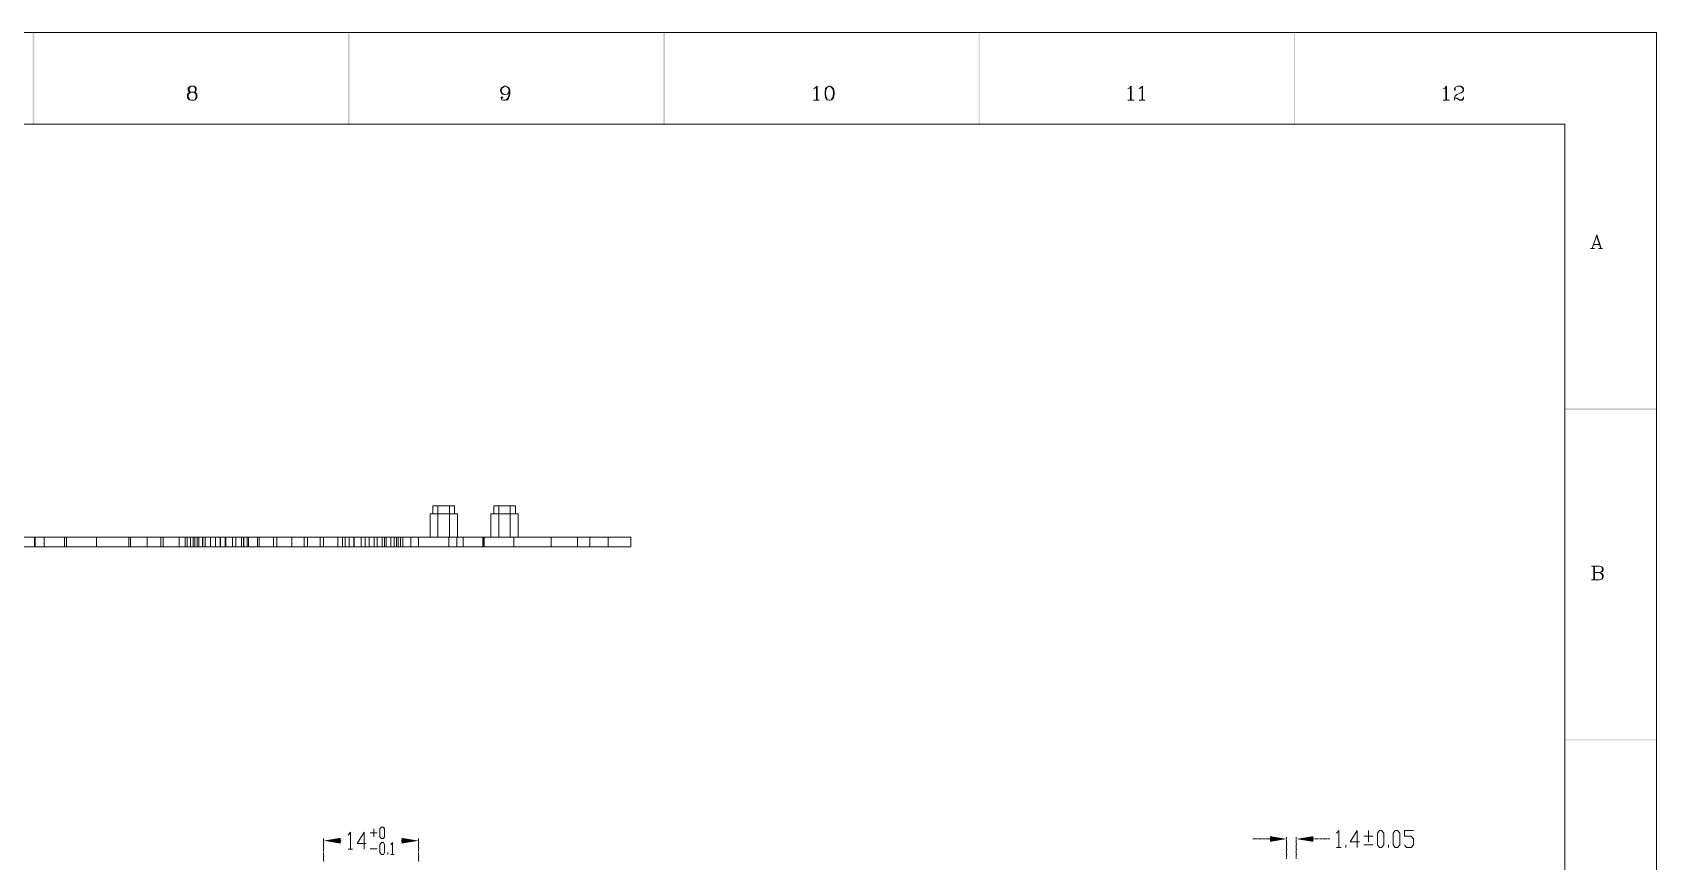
# Model space of a CAD drawing. Header units: millimetres. Extents: x 3 to 291, y 3 to 207.
# Drawn here: x 170.6 to 291.4, y 145.2 to 206.8 of the extents above; entities that cross this region are included whole.
import ezdxf

# ---------------------------------------------------------------- set-up
doc = ezdxf.new("R2010")
doc.units = ezdxf.units.MM

msp = doc.modelspace()

# ---------------------------------------------------------------- hatches: boundary and pattern name
h = msp.add_hatch(color=7)
h.dxf.hatch_style = 2
h.paths.add_polyline_path([(170.645455, 206.825215), (170.772808, 200.009548), (170.772808, 206.825215)])
h = msp.add_hatch(color=7)
h.dxf.hatch_style = 2
h.paths.add_polyline_path([(170.645455, 200.009442), (170.772808, 200.009442), (170.645455, 206.825109)])
h = msp.add_hatch(color=7)
h.dxf.hatch_style = 2
h.paths.add_polyline_path([(194.098545, 206.825215), (194.225192, 200.009548), (194.225192, 206.825215)])
h = msp.add_hatch(color=7)
h.dxf.hatch_style = 2
h.paths.add_polyline_path([(194.098545, 200.009442), (194.225192, 200.009442), (194.098545, 206.825109)])
h = msp.add_hatch(color=7)
h.dxf.hatch_style = 2
h.paths.add_polyline_path([(217.551, 206.825215), (217.678, 200.009548), (217.678, 206.825215)])
h = msp.add_hatch(color=7)
h.dxf.hatch_style = 2
h.paths.add_polyline_path([(217.551, 200.009442), (217.678, 200.009442), (217.551, 206.825109)])
h = msp.add_hatch(color=7)
h.dxf.hatch_style = 2
h.paths.add_polyline_path([(241.003773, 206.825215), (241.088439, 200.009548), (241.088439, 206.825215)])
h = msp.add_hatch(color=7)
h.dxf.hatch_style = 2
h.paths.add_polyline_path([(241.003773, 200.009442), (241.088439, 200.009442), (241.003773, 206.825109)])
h = msp.add_hatch(color=7)
h.dxf.hatch_style = 2
h.paths.add_polyline_path([(264.456227, 206.825215), (264.540894, 200.009548), (264.540894, 206.825215)])
h = msp.add_hatch(color=7)
h.dxf.hatch_style = 2
h.paths.add_polyline_path([(264.456227, 200.009442), (264.540894, 200.009442), (264.456227, 206.825109)])
h = msp.add_hatch(color=7)
h.dxf.hatch_style = 2
h.paths.add_polyline_path([(284.607, 178.885215), (284.607, 178.758215), (291.422667, 178.885215)])
h = msp.add_hatch(color=7)
h.dxf.hatch_style = 2
h.paths.add_polyline_path([(284.607, 178.758215), (291.422667, 178.758215), (291.422667, 178.885215)])
h = msp.add_hatch(color=7)
h.dxf.hatch_style = 2
h.paths.add_polyline_path([(284.607, 154.289443), (284.607, 154.205129), (291.422667, 154.289443)])
h = msp.add_hatch(color=7)
h.dxf.hatch_style = 2
h.paths.add_polyline_path([(284.607, 154.204987), (291.422667, 154.204987), (291.422667, 154.289301)])
at = {"true_color": 0x00ffff}
h = msp.add_hatch(color=4, dxfattribs=at)
h.dxf.hatch_style = 2
h.paths.add_polyline_path([(192.278, 146.75418), (193.548, 146.542513), (193.548, 146.965846)])
h = msp.add_hatch(color=4, dxfattribs=at)
h.dxf.hatch_style = 2
h.paths.add_polyline_path([(199.347702, 146.75418), (198.077702, 146.965846), (198.077702, 146.542513)])
h = msp.add_hatch(color=4, dxfattribs=at)
h.dxf.hatch_style = 2
h.paths.add_polyline_path([(263.906035, 146.881144), (262.678369, 147.092811), (262.678369, 146.669478)])
h = msp.add_hatch(color=4, dxfattribs=at)
h.dxf.hatch_style = 2
h.paths.add_polyline_path([(264.625702, 146.881144), (265.895702, 146.669478), (265.895702, 147.092811)])

# ---------------------------------------------------------------- linework, layer by layer
at = {"color": 7, "lineweight": 0}
for points in [[(291.422702, 206.825109), (3.175035, 206.825109)], [(291.422702, 206.825109), (3.175035, 206.825109)], [(182.414369, 202.380074), (182.287369, 202.337741), (182.202702, 202.295407), (182.160369, 202.210741), (182.160369, 201.999074), (182.202702, 201.914407), (182.287369, 201.829741), (182.414369, 201.787407), (182.626035, 201.787407), (182.753035, 201.829741), (182.795369, 201.914407), (182.837702, 201.999074), (182.837702, 202.210741), (182.795369, 202.295407), (182.753035, 202.337741), (182.626035, 202.380074)], [(182.414369, 202.845846), (182.287369, 202.76118), (182.202702, 202.676513), (182.202702, 202.549513), (182.287369, 202.422513), (182.414369, 202.38018), (182.626035, 202.38018), (182.753035, 202.422513), (182.795369, 202.549513), (182.795369, 202.676513), (182.753035, 202.76118), (182.626035, 202.845846), (182.414369, 202.845846), (182.329702, 202.76118), (182.287369, 202.676513), (182.287369, 202.549513), (182.329702, 202.422513), (182.414369, 202.38018)], [(182.414369, 202.380074), (182.329702, 202.337741), (182.287369, 202.295407), (182.202702, 202.210741), (182.202702, 201.999074), (182.287369, 201.914407), (182.329702, 201.829741), (182.414369, 201.787407)], [(182.625894, 202.380074), (182.710561, 202.422407), (182.752894, 202.549407), (182.752894, 202.676407), (182.710561, 202.761074), (182.625894, 202.845741)], [(182.625894, 201.787513), (182.710561, 201.829846), (182.752894, 201.914513), (182.795228, 201.99918), (182.795228, 202.210846), (182.752894, 202.295513), (182.710561, 202.337846), (182.625894, 202.38018)], [(206.078737, 202.50718), (206.036404, 202.337846), (205.951737, 202.25318), (205.782404, 202.210846), (205.740071, 202.210846), (205.613071, 202.25318), (205.486071, 202.337846), (205.443737, 202.50718), (205.443737, 202.549513), (205.486071, 202.676513), (205.613071, 202.76118), (205.740071, 202.845846), (205.824737, 202.845846), (205.994071, 202.76118), (206.078737, 202.676513), (206.121071, 202.549513), (206.121071, 202.25318), (206.078737, 202.041513), (206.036404, 201.956846), (205.951737, 201.829846), (205.782404, 201.787513), (205.655404, 201.787513), (205.528051, 201.829846), (205.486071, 201.956846), (205.486071, 201.99918), (205.528051, 202.041513), (205.613071, 201.99918), (205.528051, 201.956846)], [(205.740071, 202.210741), (205.655404, 202.253074), (205.528051, 202.337741), (205.486071, 202.507074), (205.486071, 202.549407), (205.528051, 202.676407), (205.655404, 202.761074), (205.740071, 202.845741)], [(205.824808, 202.845846), (205.951455, 202.76118), (206.036474, 202.676513), (206.078808, 202.549513), (206.078808, 202.25318), (206.036474, 202.041513), (205.993788, 201.956846), (205.866788, 201.829846), (205.782474, 201.787513)], [(228.727, 201.787443), (229.150333, 201.787443)], [(228.727141, 202.634144), (228.811455, 202.676478), (228.981141, 202.845811), (228.981141, 201.787478)], [(228.938667, 202.761109), (228.938667, 201.787443)], [(229.869859, 202.845846), (229.700878, 202.76118), (229.615859, 202.63418), (229.573526, 202.38018), (229.573526, 202.25318), (229.615859, 201.99918), (229.700878, 201.829846), (229.869859, 201.787513), (229.954526, 201.787513), (230.081878, 201.829846), (230.208526, 201.99918), (230.250859, 202.25318), (230.250859, 202.38018), (230.208526, 202.63418), (230.081878, 202.76118), (229.954526, 202.845846), (229.869859, 202.845846), (229.743212, 202.76118), (229.700878, 202.718846), (229.658192, 202.63418), (229.615859, 202.38018), (229.615859, 202.25318), (229.658192, 201.99918), (229.700878, 201.914513), (229.743212, 201.829846), (229.869859, 201.787513)], [(229.954596, 201.787513), (230.039263, 201.829846), (230.081596, 201.914513), (230.166616, 201.99918), (230.208596, 202.25318), (230.208596, 202.38018), (230.166616, 202.63418), (230.081596, 202.718846), (230.039263, 202.76118), (229.954596, 202.845846)], [(252.094718, 201.787443), (252.560737, 201.787443)], [(252.094859, 202.634144), (252.221859, 202.676478), (252.349212, 202.845811), (252.349212, 201.787478)], [(252.306737, 202.761109), (252.306737, 201.787443)], [(252.941526, 201.787443), (253.365212, 201.787443)], [(252.941667, 202.634144), (253.026333, 202.676478), (253.195667, 202.845811), (253.195667, 201.787478)], [(253.153192, 202.761109), (253.153192, 201.787443)], [(275.547561, 201.787443), (276.01358, 201.787443)], [(275.547702, 202.634144), (275.674702, 202.676478), (275.801702, 202.845811), (275.801702, 201.787478)], [(275.759228, 202.761109), (275.759228, 201.787443)], [(276.39451, 201.914478), (276.43649, 201.956811), (276.56349, 201.956811), (276.775157, 201.829811), (276.944843, 201.829811), (277.02951, 201.914478), (277.071843, 201.956811)], [(276.436526, 202.634144), (276.478859, 202.591811), (276.436526, 202.549478), (276.394545, 202.591811), (276.394545, 202.634144), (276.436526, 202.718811), (276.478859, 202.761144), (276.648545, 202.845811), (276.859859, 202.845811), (276.987212, 202.761144), (277.029545, 202.718811), (277.071878, 202.634144), (277.071878, 202.549478), (277.029545, 202.422478), (276.902192, 202.337811), (276.648545, 202.253144), (276.563526, 202.210811), (276.436526, 202.083811), (276.394545, 201.956811), (276.394545, 201.787478)], [(276.563667, 201.956846), (276.775333, 201.787513), (276.987, 201.787513), (277.029333, 201.829846), (277.071667, 201.956846), (277.071667, 202.041513)], [(276.859929, 202.845846), (276.944596, 202.76118), (276.986929, 202.718846), (277.029263, 202.63418), (277.029263, 202.549513), (276.986929, 202.422513), (276.859929, 202.337846), (276.648263, 202.25318)], [(186.816859, 200.009513), (284.606859, 200.009513), (284.606859, 192.262513)], [(286.638824, 190.780776), (286.977843, 191.796776), (287.31651, 190.780776)], [(286.72349, 191.077109), (287.146824, 191.077109)], [(286.977843, 191.669776), (287.274176, 190.780776)], [(286.512176, 190.780776), (286.80851, 190.780776)], [(287.10449, 190.780776), (287.400824, 190.780776)], [(202.014702, 171.646144), (200.406035, 171.646144)], [(200.406176, 171.64618), (200.406176, 171.053513)], [(202.014526, 171.646215), (202.014526, 171.053548)], [(206.544369, 171.646144), (204.935702, 171.646144)], [(204.935772, 171.64618), (204.935772, 171.053513)], [(206.54451, 171.646215), (206.54451, 171.053548)], [(202.226369, 171.053478), (200.194369, 171.053478)], [(200.19451, 169.317846), (200.19451, 171.053513)], [(202.226404, 169.317846), (202.226404, 171.053513)], [(206.756035, 171.053478), (204.724035, 171.053478)], [(204.724106, 169.317846), (204.724106, 171.053513)], [(206.756176, 169.317882), (206.756176, 171.053548)], [(56.642035, 169.317811), (215.138035, 169.317811)], [(182.583526, 168.598144), (182.583526, 169.317811)], [(183.472702, 169.317846), (183.472702, 168.59818)], [(196.807631, 168.598144), (196.807631, 169.317811)], [(197.696808, 168.598144), (197.696808, 169.317811)], [(202.649737, 168.59818), (202.649737, 169.317846)], [(204.173596, 169.317846), (204.173596, 168.59818)], [(209.21151, 169.317882), (209.21151, 168.598215)], [(215.137929, 168.598144), (215.137929, 169.317811)], [(56.642035, 168.598144), (215.138035, 168.598144)], [(286.596808, 167.158776), (287.189474, 167.158776), (287.358455, 167.116442), (287.400788, 167.074109), (287.443122, 166.947109), (287.443122, 166.862442), (287.400788, 166.777776), (287.358455, 166.735442), (287.189474, 166.693109)], [(286.765965, 167.158776), (286.765965, 166.142776)], [(286.808298, 167.158776), (286.808298, 166.142776)], [(287.189369, 167.158776), (287.316369, 167.116442), (287.358349, 167.074109), (287.401035, 166.947109), (287.401035, 166.862442), (287.358349, 166.777776), (287.316369, 166.735442), (287.189369, 166.693109), (286.808369, 166.693109)], [(287.189369, 166.69318), (287.358349, 166.608513), (287.401035, 166.56618), (287.443369, 166.481513), (287.443369, 166.31218), (287.401035, 166.227513), (287.358349, 166.18518), (287.189369, 166.142846), (286.596702, 166.142846)], [(287.189369, 166.69318), (287.316369, 166.608513), (287.358349, 166.56618), (287.401035, 166.481513), (287.401035, 166.31218), (287.358349, 166.227513), (287.316369, 166.18518), (287.189369, 166.142846)]]:
    msp.add_lwpolyline(points, dxfattribs=at)
for points in [[(291.422702, 3.286619), (291.422702, 206.824933)], [(9.990667, 200.009478), (284.607, 200.009478), (284.607, 10.102144), (9.990667, 10.102144)]]:
    msp.add_lwpolyline(points, close=True, dxfattribs=at)
at = {"color": 8, "lineweight": 0, "true_color": 0x808080}
for points in [[(200.787071, 169.317846), (200.787071, 171.64618)], [(201.633384, 169.317846), (201.633384, 171.64618)], [(205.316667, 169.317846), (205.316667, 171.64618)], [(206.163333, 169.317846), (206.163333, 171.64618)], [(170.772772, 169.317846), (170.772772, 168.59818)], [(170.815106, 168.59818), (170.815106, 169.317846)], [(171.492439, 169.317846), (171.492439, 168.59818)], [(173.016439, 169.317846), (173.016439, 168.59818)], [(173.143086, 169.317846), (173.143086, 168.59818)], [(175.387106, 169.317846), (175.387106, 168.59818)], [(177.800106, 169.317846), (177.800106, 168.59818)], [(177.927106, 169.317846), (177.927106, 168.59818)], [(179.154772, 169.317846), (179.154772, 168.59818)], [(180.17042, 169.317846), (180.17042, 168.59818)], [(180.340106, 168.59818), (180.340106, 169.317846)], [(181.525086, 169.317846), (181.525086, 168.59818)], [(181.991106, 169.317846), (181.991106, 168.59818)], [(182.118106, 169.317846), (182.118106, 168.59818)], [(182.372106, 169.317846), (182.372106, 168.59818)], [(182.710631, 169.317846), (182.710631, 168.59818)], [(182.879965, 169.317846), (182.879965, 168.59818)], [(183.006965, 168.59818), (183.006965, 169.317846)], [(183.261317, 169.317846), (183.261317, 168.59818)], [(183.303298, 169.317846), (183.303298, 168.59818)], [(183.853737, 169.317846), (183.853737, 168.59818)], [(184.573404, 168.598144), (184.573404, 169.317811)], [(184.615737, 169.317811), (184.615737, 168.598144)], [(184.954404, 169.317811), (184.954404, 168.598144)], [(184.996737, 168.598144), (184.996737, 169.317811)], [(185.504737, 169.317811), (185.504737, 168.598144)], [(185.758384, 168.598144), (185.758384, 169.317811)], [(186.182071, 169.317811), (186.182071, 168.598144)], [(186.309071, 169.317811), (186.309071, 168.598144)], [(186.351404, 169.317811), (186.351404, 168.598144)], [(186.605404, 169.317811), (186.605404, 168.598144)], [(186.690071, 169.317811), (186.690071, 168.598144)], [(187.367404, 168.598144), (187.367404, 169.317811)], [(187.494404, 169.317811), (187.494404, 168.598144)], [(188.552737, 169.317811), (188.552737, 168.598144)], [(188.806737, 169.317811), (188.806737, 168.598144)], [(189.907404, 169.317811), (189.907404, 168.598144)], [(190.838737, 169.317811), (190.838737, 168.598144)], [(191.092384, 169.317811), (191.092384, 168.598144)], [(192.024071, 168.598144), (192.024071, 169.317811)], [(192.278071, 168.598144), (192.278071, 169.317811)], [(193.336404, 169.317811), (193.336404, 168.598144)], [(193.675071, 169.317811), (193.675071, 168.598144)], [(193.886384, 169.317811), (193.886384, 168.598144)], [(194.183071, 169.317811), (194.183071, 168.598144)], [(194.521737, 169.317811), (194.521737, 168.598144)], [(194.563718, 168.598144), (194.563718, 169.317811)], [(195.072071, 168.598144), (195.072071, 169.317811)], [(195.368404, 169.317811), (195.368404, 168.598144)], [(195.664384, 169.317811), (195.664384, 168.598144)], [(196.045737, 169.317811), (196.045737, 168.598144)], [(196.257404, 168.598144), (196.257404, 169.317811)], [(196.638404, 168.598144), (196.638404, 169.317811)], [(196.934737, 169.317846), (196.934737, 168.59818)], [(197.273404, 169.317846), (197.273404, 168.59818)], [(197.527404, 169.317846), (197.527404, 168.59818)], [(197.823596, 168.598144), (197.823596, 169.317811)], [(197.992929, 169.317811), (197.992929, 168.598144)], [(198.162263, 169.317811), (198.162263, 168.598144)], [(198.755282, 169.317811), (198.755282, 168.598144)], [(201.591404, 168.59818), (201.591404, 169.317846)], [(202.184035, 169.317846), (202.184035, 168.59818)], [(204.131192, 168.598144), (204.131192, 169.317811)], [(204.215965, 169.317846), (204.215965, 168.59818)], [(206.417333, 168.59818), (206.417333, 169.317846)], [(211.158526, 168.598144), (211.158526, 169.317811)], [(212.090212, 169.317811), (212.090212, 168.598144)], [(213.444526, 168.598144), (213.444526, 169.317811)]]:
    msp.add_lwpolyline(points, dxfattribs=at)
for points in [[(184.234737, 168.598144), (184.234737, 169.317811)], [(199.347702, 168.598144), (199.347702, 169.317811)]]:
    msp.add_lwpolyline(points, close=True, dxfattribs=at)
at = {"color": 6, "lineweight": 0, "true_color": 0xff00ff}
for points in [[(194.098404, 147.177407), (194.267384, 147.389074), (194.267384, 146.119074)], [(195.453, 146.542478), (194.775667, 146.542478), (195.283667, 147.389144), (195.283667, 146.119144)], [(196.003192, 147.050442), (196.003192, 147.643109)], [(267.631192, 147.304548), (267.800526, 147.516215), (267.800526, 146.246215)], [(269.324808, 146.669443), (268.647122, 146.669443), (269.155474, 147.516109), (269.155474, 146.246109)], [(270.002141, 146.669548), (270.002141, 147.516215)], [(272.668965, 146.457882), (272.838298, 146.246215), (273.176965, 146.246215), (273.346298, 146.457882), (273.346298, 146.881215), (273.176965, 147.092882), (272.668965, 147.092882), (272.668965, 147.516215), (273.346298, 147.516215)], [(196.257545, 147.346776), (195.749192, 147.346776)], [(197.273404, 146.457882), (197.400051, 146.626862), (197.400051, 145.738215)], [(267.631192, 146.246215), (267.969859, 146.246215)], [(268.308526, 146.246215), (268.308526, 146.457882)], [(269.663474, 147.092882), (270.340808, 147.092882)], [(269.663474, 146.457882), (270.340808, 146.457882)], [(271.483526, 146.246215), (271.483526, 146.457882)], [(194.098404, 146.119074), (194.437071, 146.119074)], [(195.749298, 146.161442), (196.257298, 146.161442)], [(197.061526, 145.738215), (197.061526, 145.865215)], [(197.273404, 145.738215), (197.527404, 145.738215)]]:
    msp.add_lwpolyline(points, dxfattribs=at)
for points in [[(196.596106, 146.923513), (196.469106, 147.050513), (196.469106, 147.64318), (196.596106, 147.77018), (196.722753, 147.77018), (196.807773, 147.64318), (196.807773, 147.050513), (196.722753, 146.923513)], [(270.806192, 146.246215), (270.679545, 146.457882), (270.679545, 147.304548), (270.806192, 147.516215), (270.975526, 147.516215), (271.144859, 147.304548), (271.144859, 146.457882), (270.975526, 146.246215)], [(271.991667, 146.246215), (271.822333, 146.457882), (271.822333, 147.304548), (271.991667, 147.516215), (272.161, 147.516215), (272.330333, 147.304548), (272.330333, 146.457882), (272.161, 146.246215)], [(196.596106, 145.738215), (196.469106, 145.865215), (196.469106, 146.457882), (196.596106, 146.627215), (196.722753, 146.627215), (196.807773, 146.457882), (196.807773, 145.865215), (196.722753, 145.738215)]]:
    msp.add_lwpolyline(points, close=True, dxfattribs=at)
at = {"color": 4, "lineweight": 0, "true_color": 0x00ffff}
for points in [[(192.278, 146.627039), (192.278, 146.754039), (192.278, 146.796372), (192.278, 146.923372)], [(192.278, 146.584846), (192.320333, 146.584846)], [(192.278, 146.246215), (192.278, 146.373215), (192.278, 146.415548), (192.278, 146.542548)], [(192.278, 146.203811), (192.320333, 146.203811)], [(193.547859, 146.75418), (193.590192, 146.75418)], [(198.077878, 146.75418), (198.035545, 146.75418)], [(199.347702, 146.627039), (199.347702, 146.754039), (199.347702, 146.796372), (199.347702, 146.923372)], [(199.347702, 146.584846), (199.390035, 146.584846)], [(199.347702, 146.246215), (199.347702, 146.373215), (199.347702, 146.415548), (199.347702, 146.542548)], [(199.347702, 146.203811), (199.390035, 146.203811)], [(261.704596, 146.881144), (261.577949, 146.881144), (261.535616, 146.881144), (261.408263, 146.881144)], [(261.747, 146.881144), (261.789333, 146.881144)], [(261.958526, 146.881144), (261.916545, 146.881144), (261.789545, 146.881144)], [(262.085631, 146.881144), (262.000965, 146.881144)], [(262.297157, 146.881144), (262.17051, 146.881144), (262.128176, 146.881144)], [(262.339526, 146.881144), (262.381859, 146.881144)], [(262.678192, 146.881144), (262.551545, 146.881144), (262.509212, 146.881144), (262.381859, 146.881144)], [(263.906035, 146.881144), (263.906035, 146.923478), (263.906035, 147.008144)], [(263.906035, 146.75418), (263.906035, 146.838846)], [(263.906035, 146.542478), (263.906035, 146.669478), (263.906035, 146.711811)], [(263.906035, 146.500109), (263.948369, 146.500109)], [(263.906035, 146.161442), (263.906035, 146.288442), (263.906035, 146.330776), (263.906035, 146.457776)], [(264.625702, 146.881144), (264.625702, 146.923478), (264.625702, 147.008144)], [(264.625702, 146.75418), (264.625702, 146.838846)], [(264.625702, 146.542478), (264.625702, 146.669478), (264.625702, 146.711811)], [(264.625702, 146.500109), (264.668035, 146.500109)], [(264.625702, 146.161442), (264.625702, 146.288442), (264.625702, 146.330776), (264.625702, 146.457776)], [(265.895561, 146.881144), (265.980227, 146.881144)], [(266.022561, 146.881144), (266.064894, 146.881144)], [(266.065071, 146.881144), (266.191718, 146.881144), (266.234051, 146.881144)], [(266.276596, 146.881144), (266.361263, 146.881144)], [(266.403737, 146.881144), (266.446071, 146.881144), (266.572718, 146.881144)], [(266.615263, 146.881144), (266.657596, 146.881144)], [(266.657631, 146.881144), (266.784631, 146.881144), (266.826965, 146.881144), (266.953965, 146.881144)], [(266.996263, 146.881144), (267.038596, 146.881144)], [(267.038667, 146.881144), (267.123333, 146.881144)], [(192.278, 145.992109), (192.278, 146.034442), (192.278, 146.161442)], [(192.278, 145.86518), (192.278, 145.949846)], [(192.278, 145.653478), (192.278, 145.780478), (192.278, 145.822811)], [(192.278, 145.611109), (192.320333, 145.611109)], [(192.278, 145.272442), (192.278, 145.399442), (192.278, 145.441776), (192.278, 145.568776)], [(192.278, 145.230074), (192.320333, 145.230074)], [(199.347702, 145.992109), (199.347702, 146.034442), (199.347702, 146.161442)], [(199.347702, 145.86518), (199.347702, 145.949846)], [(199.347702, 145.653478), (199.347702, 145.780478), (199.347702, 145.822811)], [(199.347702, 145.611109), (199.390035, 145.611109)], [(199.347702, 145.272442), (199.347702, 145.399442), (199.347702, 145.441776), (199.347702, 145.568776)], [(199.347702, 145.230074), (199.390035, 145.230074)], [(263.906035, 146.119074), (263.948369, 146.119074)], [(263.906035, 145.780407), (263.906035, 145.907407), (263.906035, 145.949741), (263.906035, 146.076741)], [(263.906035, 145.738215), (263.948369, 145.738215)], [(263.906035, 145.526513), (263.906035, 145.568846), (263.906035, 145.695846)], [(263.906035, 145.399548), (263.906035, 145.484215)], [(264.625702, 146.119074), (264.668035, 146.119074)], [(264.625702, 145.780407), (264.625702, 145.907407), (264.625702, 145.949741), (264.625702, 146.076741)], [(264.625702, 145.738215), (264.668035, 145.738215)], [(264.625702, 145.526513), (264.625702, 145.568846), (264.625702, 145.695846)], [(264.625702, 145.399548), (264.625702, 145.484215)]]:
    msp.add_lwpolyline(points, dxfattribs=at)

doc.saveas('drawing.dxf')
